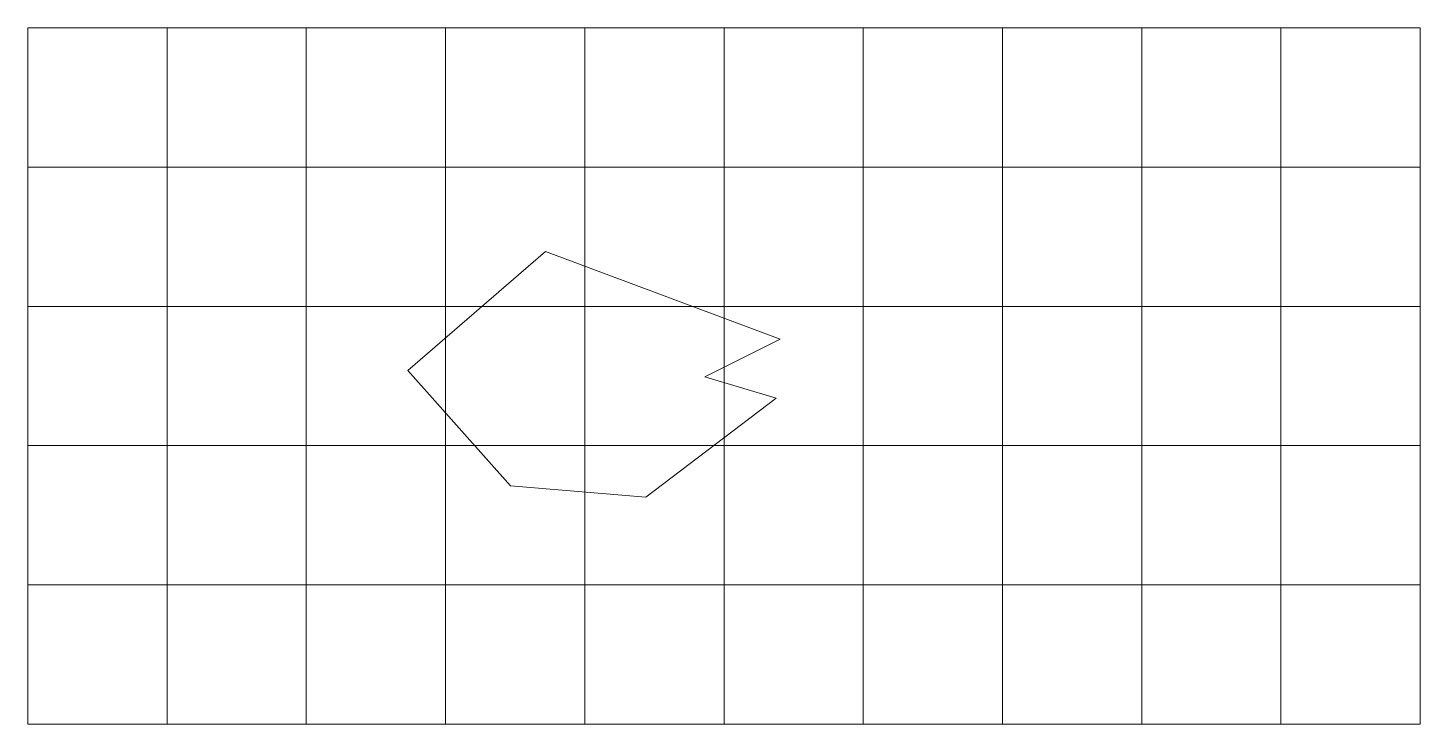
# Model space of a CAD drawing. Units: millimetres at full size, sheet at 1:100. Extents: x -60599 to 39401, y -25482 to 24518.
import ezdxf

# ---------------------------------------------------------------- set-up
doc = ezdxf.new("R2010")
doc.units = ezdxf.units.MM
doc.header["$LTSCALE"] = 100
doc.layers.add('0-0', color=9, linetype='Continuous', lineweight=18)
doc.layers.add('0-1', color=1, linetype='Continuous', lineweight=18)

msp = doc.modelspace()

# ---------------------------------------------------------------- linework, layer by layer
at = {"layer": '0-0'}
for p, q in [((-60598.8, 24517.9), (39401.2, 24517.9)), ((-60598.8, 24517.9), (-60598.8, -25482.1)), ((-50598.8, 24517.9), (-50598.8, -25482.1)), ((-40598.8, 24517.9), (-40598.8, -25482.1)), ((-30598.8, 24517.9), (-30598.8, -25482.1)), ((-20598.8, 24517.9), (-20598.8, -25482.1)), ((-10598.8, 24517.9), (-10598.8, -25482.1)), ((-598.8, 24517.9), (-598.8, -25482.1)), ((9401.2, 24517.9), (9401.2, -25482.1)), ((19401.2, 24517.9), (19401.2, -25482.1)), ((29401.2, 24517.9), (29401.2, -25482.1)), ((39401.2, 24517.9), (39401.2, -25482.1)), ((-60598.8, 14517.9), (39401.2, 14517.9)), ((-60598.8, 4517.9), (39401.2, 4517.9)), ((-60598.8, -5482.1), (39401.2, -5482.1)), ((-60598.8, -15482.1), (39401.2, -15482.1)), ((-60598.8, -25482.1), (39401.2, -25482.1))]:
    msp.add_line(p, q, dxfattribs=at)
at = {"layer": '0-1'}
msp.add_lwpolyline([(-33315.8, -90), (-23411.1, 8464), (-6573.1, 2161), (-11975.7, -540.3), (-6843.3, -2071), (-16207.7, -9184.4), (-25932.3, -8374)], close=True, dxfattribs=at)

doc.saveas('drawing.dxf')
